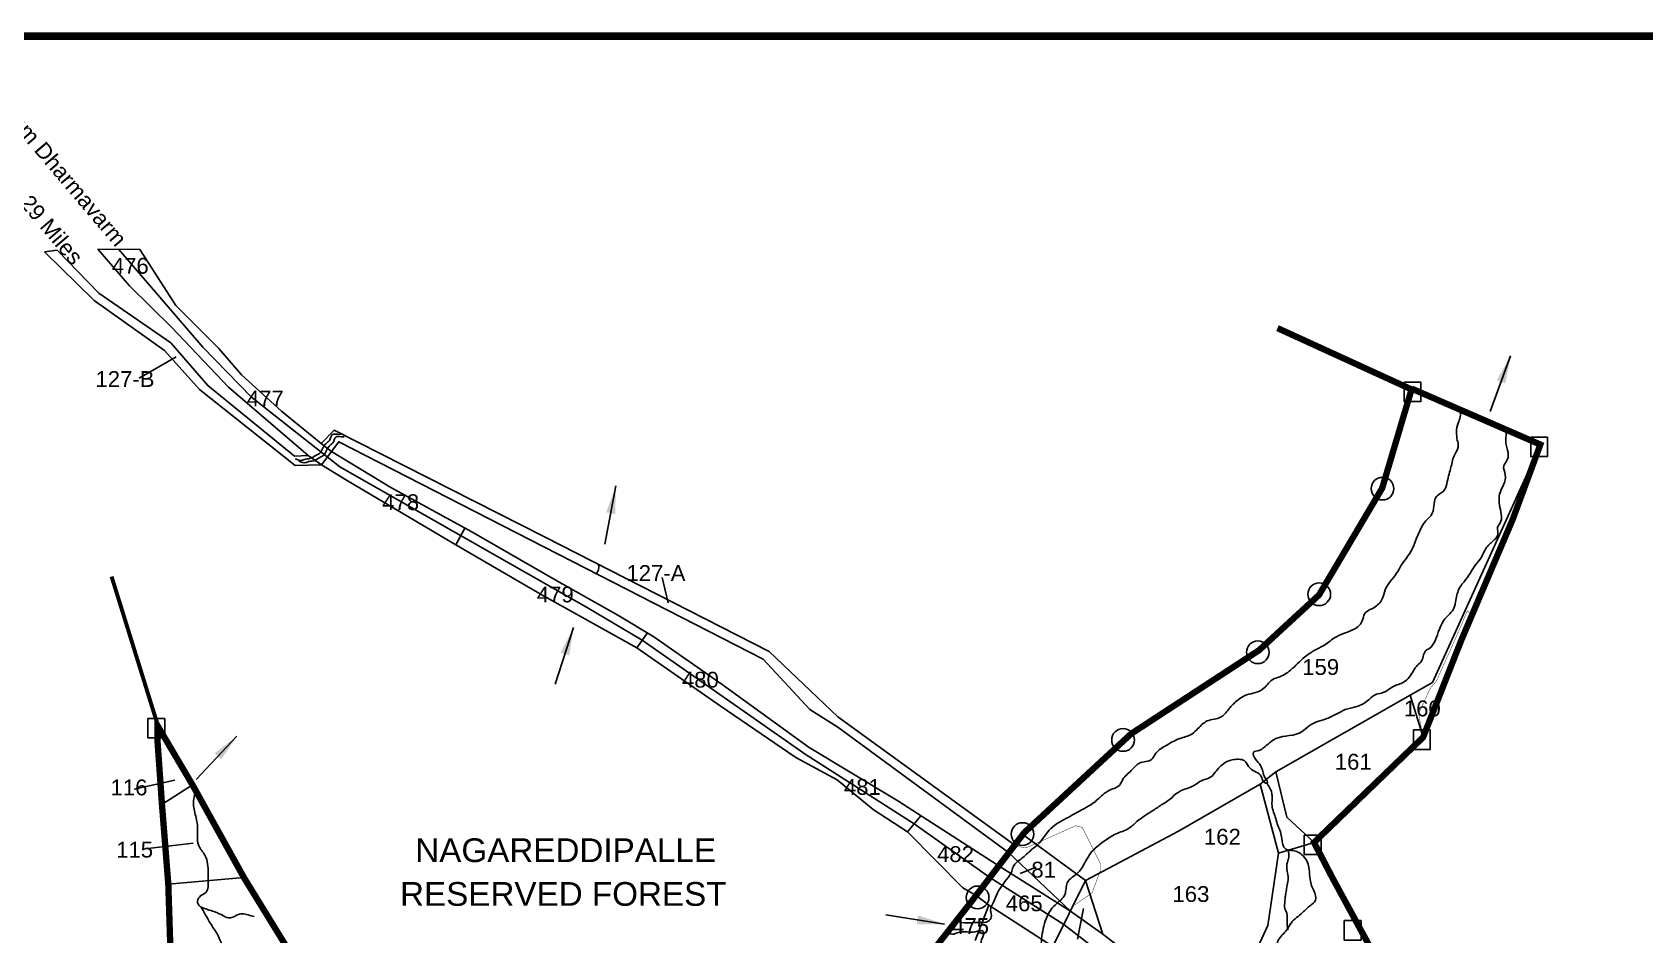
# Model space of a CAD drawing. Header units: feet. Extents: x 182083 to 187049, y 1571345 to 1577743.
# Drawn here: x 183350 to 185386, y 1576603 to 1577743 of the extents above; entities that cross this region are included whole.
import ezdxf
from ezdxf.enums import TextEntityAlignment as Align

# ---------------------------------------------------------------- set-up
doc = ezdxf.new("R2010")
doc.units = ezdxf.units.FT
doc.header["$LTSCALE"] = 15
doc.header["$MEASUREMENT"] = 0
doc.linetypes.add('ACAD_ISO02W100', pattern=[15, 12, -3])
doc.linetypes.add('HIDDEN2', pattern=[0.1875, 0.125, -0.0625])
for name, color, linetype in [('HILL', 223, 'Continuous'), ('PLOT', 7, 'Continuous'), ('PLOT NO', 7, 'Continuous'), ('ROADS', 6, 'ACAD_ISO02W100'), ('TANKS-STREAM', 4, 'Continuous'), ('TEXT', 1, 'Continuous'), ('VILLAGE STONES', 240, 'Continuous')]:
    doc.layers.add(name, color=color, linetype=linetype)
doc.layers.add('VILLAGE BOUNDRY', color=5, linetype='HIDDEN2', lineweight=100)
doc.styles.get("Standard").update_dxf_attribs({"font": 'arial.ttf'})
doc.linetypes.add('TRACKS', pattern='A,0.15,[130,ltypeshp.shx,S=0.25,R=0,X=0,Y=0],0.15', length=0.3)
doc.dimstyles.get("Standard").update_dxf_attribs({"dimtxt": 0.18, "dimasz": 35, "dimexe": 0.18, "dimexo": 0.0625, "dimgap": 0.09, "dimtad": 0, "dimtih": 1, "dimtoh": 1, "dimdec": 4, "dimzin": 0, "dimdsep": 46, "dimtxsty": 'Standard', "dimcen": 0.09, "dimadec": 0, "dimazin": 0, "dimtfac": 1, "dimtdec": 4, "dimtofl": 0, "dimtmove": 0, "dimatfit": 3, "dimfxl": 0, "dimtolj": 1, "dimtzin": 0, "dimarcsym": 0})

msp = doc.modelspace()

# ---------------------------------------------------------------- linework, layer by layer
at = {"layer": 'HILL', "color": 239, "linetype": 'TRACKS', "lineweight": -3, "ltscale": 1.5}
msp.add_lwpolyline([(183459.7, 1577468.8), (183565.7, 1577345.2), (183627, 1577282.3), (183738.5, 1577194.3), (184049.9, 1577017.2), (184120.4, 1576975.2), (184326.2, 1576831.5), (184463.8, 1576743.6), (184559.2, 1576675.7), (184652.5, 1576616.4), (184729.3, 1576556.9), (184771.7, 1576524.8), (184809.6, 1576481.4), (184875.1, 1576394.3), (184899.6, 1576361.7), (184932.9, 1576305.2), (184960.5, 1576257), (185025.9, 1576088.2), (185072.2, 1575978.6), (185111.1, 1575883.9), (185144.1, 1575824.3), (185239.3, 1575678.5), (185316.6, 1575561.5), (185413.9, 1575430.8)], dxfattribs=at)
at = {"layer": 'PLOT', "lineweight": -3}
for points in [[(183365.6, 1577465.6), (183381.8, 1577467.7), (183434.3, 1577413.7), (183525.1, 1577350.8), (183572, 1577296.8), (183681.3, 1577207.7), (183698.5, 1577208.4), (183598.3, 1577294.7), (183526.5, 1577370.1), (183473, 1577422.7), (183433.2, 1577469), (183486.2, 1577468.7), (183531.7, 1577397.9), (183585.7, 1577343.8), (183614.7, 1577310.5), (183665.1, 1577264.6), (183714.9, 1577223.6), (183731.6, 1577240.4), (183997, 1577106), (184280.7, 1576961.2), (184367.4, 1576878.8), (184590.6, 1576716.7)], [(184582.7, 1576707.2), (184367.3, 1576865.7), (184331.8, 1576887.7), (184273.2, 1576951.5), (183737.2, 1577226), (183715.5, 1577196.6), (183682.3, 1577195.9), (183561.6, 1577291.7), (183517.5, 1577341.1), (183428.7, 1577404.1), (183365.6, 1577465.6)], [(183531.9, 1577333.1), (183485.2, 1577306.2)], [(183714.9, 1577223.6), (183728.2, 1577213.8)], [(183698.5, 1577208.4), (183715.5, 1577196.6)], [(183728.2, 1577213.8), (183802.9, 1577168), (183904.5, 1577112.5), (184013.3, 1577049.8), (184089.5, 1577006.8), (184135.1, 1576979.8), (184221.3, 1576919.4), (184331.3, 1576839.7), (184442.9, 1576772.5), (184568.4, 1576691.6), (184660.9, 1576633.2), (184582.7, 1576707.2)], [(183884.9, 1577095.6), (183746.9, 1577177.5), (183715.5, 1577196.6)], [(184113.7, 1576965.9), (183992.8, 1577032.9), (183884.9, 1577095.6), (183896.5, 1577116.9)], [(184153.3, 1577022.7), (184145.4, 1577054.4)], [(184455.4, 1576733.6), (184411.8, 1576761.5), (184366.6, 1576799.1), (184314.4, 1576827.2), (184218.8, 1576892.5), (184113.7, 1576965.9), (184127.1, 1576984.6)], [(184541.9, 1576653.2), (184525, 1576662.9), (184455.4, 1576733.6), (184472.1, 1576753.7)], [(184597.7, 1576680.7), (184617.8, 1576688.6)], [(184660.9, 1576633.2), (184701.9, 1576604.1)], [(184677.5, 1576636.5), (184670, 1576597.8)]]:
    msp.add_lwpolyline(points, dxfattribs=at)
at = {"layer": 'PLOT'}
for points in [[(185254.2, 1577222.4), (185117.9, 1576922), (185089.8, 1576906), (185106.2, 1576852.8)], [(185089.8, 1576906), (184920.3, 1576809), (184934, 1576752), (184968.5, 1576720)], [(183514.1, 1576768), (183552.7, 1576792.6)], [(184900.5, 1576793.8), (184797.6, 1576734.3), (184730.1, 1576698.6), (184680.1, 1576671.9), (184701.9, 1576604.1), (184759.4, 1576560.2), (184775.2, 1576541.1), (184820.5, 1576487.9), (184855.6, 1576452.8)], [(184968.5, 1576720), (184923.8, 1576706.3), (184900.5, 1576793.8), (184920.3, 1576809)], [(184680.1, 1576671.9), (184600.7, 1576729.9)], [(184923.8, 1576706.3), (184910.3, 1576615), (184861.3, 1576509.4), (184855.6, 1576452.8), (184888.6, 1576403.3), (185017, 1576388.9), (185047.8, 1576384.1)], [(183522.1, 1576667.2), (183617.6, 1576675.6)], [(184638.7, 1576588.6), (184680.1, 1576671.9)], [(184540.8, 1576596.1), (184558.1, 1576640.8), (184541.9, 1576653.2)], [(184854.1, 1575964.5), (184817.2, 1576046.6), (184791.1, 1576100.2), (184746.9, 1576197.1), (184687, 1576328.7), (184667.6, 1576328.1), (184601.1, 1576513.8), (184632.2, 1576571.9), (184638.7, 1576588.6), (184558.1, 1576640.8)]]:
    msp.add_lwpolyline(points, dxfattribs=at)
at = {"layer": 'PLOT NO', "color": 5, "const_width": 10}
msp.add_lwpolyline([(182087.6, 1577738), (186952.4, 1577738), (186952.4, 1571950), (182087.6, 1571950)], close=True, dxfattribs=at)
at = {"layer": 'PLOT NO', "linetype": 'Continuous', "lineweight": -3}
for points in [[(183530.3, 1576798.7), (183479.1, 1576787.4)], [(183553.5, 1576719.1), (183488.9, 1576711.6)]]:
    msp.add_lwpolyline(points, dxfattribs=at)
at = {"layer": 'ROADS', "lineweight": -3, "ltscale": 0.1, "const_width": 0.5}
for points in [[(185106.2, 1576852.8), (185100.5, 1576882.5), (185115.2, 1576914.7), (185122.9, 1576923.5), (185151, 1576986.3), (185162, 1577012.6), (185167.6, 1577006.3)], [(184592.4, 1576715), (184605.5, 1576713.4), (184667.7, 1576741.1), (184676.1, 1576738.8), (184698.8, 1576693.3), (184699, 1576685.1), (184688.3, 1576656.4), (184666.5, 1576641.1)]]:
    msp.add_lwpolyline(points, dxfattribs=at)
at = {"layer": 'TANKS-STREAM', "lineweight": -3}
for points in [[(185150.8, 1577269.4), (185153.1, 1577257), (185150.4, 1577249.6), (185148.4, 1577237.8), (185149.4, 1577228.1), (185150.4, 1577219.1), (185146.1, 1577210), (185141.4, 1577194.1), (185136.7, 1577175.9), (185133, 1577164.9), (185122.2, 1577155.5), (185119.9, 1577144.4), (185116.2, 1577133), (185109.8, 1577126), (185092.2, 1577090.3), (185085.2, 1577079.1), (185078.7, 1577070), (185072.8, 1577059.8), (185064.8, 1577049.6), (185058.3, 1577038.9), (185054.6, 1577027.6), (185043.9, 1577016.4), (185032.6, 1577008.9), (185029.4, 1576999.7), (184996.1, 1576979.4), (184981.6, 1576969.2), (184968.7, 1576962.2), (184956.9, 1576954.2), (184938.7, 1576937.4), (184924.1, 1576928.7), (184916.9, 1576926.1), (184905.6, 1576915.2), (184894.7, 1576909.2), (184883.4, 1576906.2), (184869.5, 1576897.5), (184860.4, 1576887.7), (184850.6, 1576878), (184833.7, 1576873.4), (184822, 1576863.7), (184814.1, 1576856.9), (184799, 1576851.2), (184780.4, 1576841.6), (184768, 1576831.5), (184763.8, 1576825.1), (184748, 1576820.2), (184737.8, 1576810.8), (184726.5, 1576798.8), (184723.9, 1576793.5), (184710.4, 1576786), (184701.7, 1576780), (184689.3, 1576769.4), (184678.7, 1576763), (184664.4, 1576755.1), (184653.1, 1576749.1), (184634.2, 1576735.4), (184620.6, 1576718.1), (184612, 1576710.9), (184599.2, 1576699.6), (184589, 1576689.9), (184587.1, 1576683.8), (184582.2, 1576675.6), (184569, 1576656.4), (184563.8, 1576644.7), (184560, 1576634.6), (184561.1, 1576625.7), (184556.9, 1576620.4), (184546.8, 1576618.8), (184538.4, 1576618.8), (184530.7, 1576618.3), (184516.4, 1576620.7)], [(185212, 1577240.8), (185211.1, 1577222.1), (185212.8, 1577215.5), (185212.5, 1577203.3), (185208, 1577195.6), (185210, 1577184), (185202.8, 1577159.6), (185204.3, 1577137.4), (185204.3, 1577125.5), (185200.3, 1577117.5), (185200.3, 1577107.6), (185194.6, 1577100.8), (185185.5, 1577091.1), (185179.8, 1577080.3), (185172.7, 1577070.9), (185161, 1577053.1), (185152.2, 1577041.4), (185147.6, 1577026.1), (185145.1, 1577015.6), (185133.7, 1577002.2), (185123.1, 1576979.2), (185112.6, 1576964.1), (185110.6, 1576963.1), (185104.3, 1576949.1), (185099.2, 1576943.7), (185089, 1576929), (185081.6, 1576922.4), (185068.2, 1576916.7), (185055.9, 1576909.3), (185047.4, 1576907.1), (185038, 1576900.5), (185024.1, 1576892), (185011.3, 1576888.9), (184998.2, 1576882.9), (184984.5, 1576876.4), (184962.3, 1576867.3), (184953.5, 1576859.9), (184920.3, 1576851.1), (184904.9, 1576839.5), (184899.2, 1576836.1), (184892.1, 1576833.8), (184894.7, 1576825), (184900.9, 1576817.3), (184903.8, 1576809.6), (184906.6, 1576802), (184909.5, 1576794.8), (184905.8, 1576795.7), (184901.8, 1576803.7), (184887.8, 1576813.6), (184880.4, 1576823.3), (184873.6, 1576825), (184857.7, 1576821.6), (184845.2, 1576810.5), (184839.7, 1576803.9), (184824.4, 1576796.8), (184818.1, 1576792.6), (184802.2, 1576786), (184796.8, 1576783.2), (184786.8, 1576774.7), (184778.8, 1576769.3), (184766.6, 1576761.3), (184744.9, 1576746.3), (184734.1, 1576737.5), (184718.7, 1576731), (184702.7, 1576721), (184686.8, 1576706.8), (184680, 1576696), (184671.2, 1576682.4), (184656.9, 1576669), (184654, 1576654.3), (184641.5, 1576641), (184631.5, 1576626.5), (184627.3, 1576614.5), (184623.6, 1576588.7), (184618.1, 1576563.4), (184612.7, 1576552.6), (184608.5, 1576543.8), (184605.3, 1576535), (184600.8, 1576525.3), (184596.2, 1576512.6), (184596.2, 1576505.4), (184597.7, 1576494.4), (184604.5, 1576483.4), (184606.2, 1576472.1), (184609, 1576463.5), (184612.5, 1576452.4), (184615, 1576444.5), (184617.6, 1576429.7), (184618.4, 1576418), (184623.6, 1576407.8), (184626.7, 1576394.2), (184634.1, 1576385.4), (184639.8, 1576378.8), (184644.1, 1576363), (184649.5, 1576355.9), (184654.3, 1576343.1), (184656.9, 1576332.3), (184667.4, 1576313.8), (184674.3, 1576306.1), (184679.1, 1576299), (184687.3, 1576289.4), (184690.5, 1576284), (184695.9, 1576274.3), (184702.7, 1576261.9), (184707, 1576245.1), (184713.3, 1576231.8), (184719, 1576226.4), (184721, 1576221.3), (184722.1, 1576206.8), (184730.1, 1576197.7), (184736, 1576186), (184749.5, 1576163.3), (184762.6, 1576138.8), (184764, 1576124.6), (184771.1, 1576111.8), (184776.8, 1576099.3), (184779.6, 1576088.5), (184782.8, 1576082.8), (184793, 1576065.9), (184799.6, 1576055.1), (184805.8, 1576045.1), (184812.4, 1576035.5), (184816.9, 1576025.5), (184820.1, 1576017.6), (184824.6, 1576005.4), (184829.5, 1575991.7), (184834.6, 1575981.5), (184838.3, 1575974.1), (184848.6, 1575959.4), (184858, 1575947.5), (184865.4, 1575940.7), (184873.1, 1575930.7), (184878.5, 1575922.7), (184882.4, 1575915.1), (184887.3, 1575908.8), (184893.3, 1575903.7), (184901.2, 1575896.3), (184909.8, 1575881.5), (184924.6, 1575857.9), (184940.6, 1575827.8), (184945.1, 1575813.3), (184947.1, 1575803.7), (184944, 1575794.6), (184944, 1575785.8), (184951.7, 1575776.9), (184949.1, 1575764.1), (184948.3, 1575752.2), (184950.5, 1575727), (184954.2, 1575708.2), (184954.8, 1575697.7), (184956.2, 1575686.3), (184952, 1575680.9), (184947.1, 1575665), (184946.6, 1575657.9), (184949.7, 1575649.1), (184954, 1575636.6), (184950.8, 1575619.7), (184953.1, 1575613.7), (184957.6, 1575601.2), (184956.8, 1575582.4), (184956.5, 1575572.5), (184958.5, 1575549.5), (184959.7, 1575537.3), (184961.4, 1575526.5), (184965.1, 1575518.5), (184968.5, 1575509.4), (184969, 1575498.1), (184967.9, 1575489.5), (184973.6, 1575479), (184975, 1575473.6), (184976.4, 1575462), (184982.4, 1575448.9), (184988.1, 1575437.1), (184990.1, 1575425.7), (184991, 1575416.6), (184994.4, 1575405.3), (185000.7, 1575395.6), (185002.9, 1575389.1), (185011.5, 1575378), (185024.6, 1575342), (185026.9, 1575330.3), (185033.4, 1575316.1), (185036.9, 1575303.3), (185040, 1575294.2), (185045.4, 1575285.4), (185046.8, 1575269.9), (185051.1, 1575257.7), (185056.2, 1575250.3), (185060.5, 1575241.5), (185063.9, 1575231.3), (185066.8, 1575224.7), (185072.5, 1575216.5), (185079.3, 1575195.3), (185082.7, 1575185.6), (185087.8, 1575176.2), (185090.4, 1575169.1), (185094.4, 1575154.9), (185103.8, 1575147.2), (185107.2, 1575134.2), (185111.5, 1575118.4), (185115.2, 1575110.5), (185117.5, 1575097.9), (185122.9, 1575085.4), (185126.6, 1575078), (185128.3, 1575067.2), (185128.9, 1575059.3), (185128.6, 1575051.7), (185132.9, 1575043.8), (185134, 1575037.8), (185134.9, 1575027.3), (185142.8, 1575011.9), (185144.3, 1574999.7), (185144.5, 1574986.3), (185152.4, 1574944.2), (185156.7, 1574935.6), (185159.9, 1574915.6), (185166, 1574908.1), (185169.2, 1574892), (185172.4, 1574874.8), (185173.5, 1574866), (185182.5, 1574849.2), (185186.8, 1574836), (185190.4, 1574822.8), (185193.6, 1574806.7), (185198.9, 1574791.3), (185201.4, 1574780.6), (185204, 1574771.3), (185208.3, 1574756.8), (185212.9, 1574739.6), (185220.8, 1574727.8), (185226.5, 1574708.9), (185235.9, 1574694.6), (185247.7, 1574658.3), (185253.4, 1574651.5), (185256.6, 1574643.2), (185260.6, 1574627.9), (185269.2, 1574606.1), (185275.3, 1574599.6), (185279.9, 1574591.4), (185285.3, 1574577.1), (185294.6, 1574556.5), (185305, 1574545), (185309.7, 1574536.8), (185313.2, 1574530), (185320.8, 1574518.2), (185331.1, 1574500), (185338.3, 1574491.4), (185347.2, 1574483.9), (185354, 1574474.9), (185358.7, 1574463.9), (185370.9, 1574441.3), (185377.4, 1574428.9), (185386.3, 1574417.1), (185395.7, 1574404.6), (185399.9, 1574394.6), (185408.2, 1574385.7), (185416.4, 1574374.2), (185420.7, 1574362.1), (185426.8, 1574352), (185431.5, 1574347), (185447.2, 1574320.4), (185456.2, 1574300), (185461.6, 1574278.9), (185470.9, 1574262.8), (185482.3, 1574246.4), (185495.2, 1574223), (185508.1, 1574216.9), (185516.3, 1574201.5), (185522.4, 1574189.7), (185529.2, 1574179), (185546.1, 1574169), (185554.6, 1574160), (185567.9, 1574152.2), (185574, 1574145), (185603.1, 1574123.3), (185615.6, 1574111.2), (185626, 1574101.5), (185633.9, 1574093.3), (185636, 1574080.4), (185640.7, 1574073.6), (185647.5, 1574066.1), (185654.3, 1574056.1), (185659.3, 1574048.3), (185671.5, 1574039.7), (185684.8, 1574031.2), (185689.1, 1574021.9), (185693.7, 1574013.7), (185698.4, 1574004.8), (185707.3, 1573996.9), (185718.8, 1573989), (185730.2, 1573980.8), (185741.3, 1573970.1), (185748.5, 1573963.7), (185757.8, 1573954), (185765.7, 1573945.8), (185770.7, 1573936.1), (185818.9, 1573890.9), (185829.8, 1573873.8), (185845.3, 1573864.1), (185859.6, 1573856.6), (185873.3, 1573848.6), (185879.6, 1573842.9), (185889.3, 1573829.2), (185901.4, 1573813.2), (185915.1, 1573790.3), (185924.8, 1573776), (185943.1, 1573753.2), (185956.9, 1573737.2), (185972.3, 1573701.7), (185978.6, 1573689.7), (185986.1, 1573673.7), (185990.6, 1573662.9), (186013.6, 1573612.6), (186023.4, 1573586.3), (186034.2, 1573556.6), (186042.8, 1573538.3), (186048.6, 1573519.5), (186056.6, 1573500), (186077.2, 1573458.9), (186089.8, 1573411.1), (186096.7, 1573384.8), (186101.9, 1573368.2), (186120.8, 1573333.9), (186127, 1573313.3), (186133.3, 1573272.7), (186132.8, 1573251.6), (186137.4, 1573234.4), (186139.1, 1573218), (186156.3, 1573202.5)], [(185046.2, 1576378.1), (185041.2, 1576379.7), (185035.1, 1576382.2), (185028.2, 1576386.3), (185023, 1576393.3), (185018.5, 1576399.9), (185011.6, 1576407.6), (185002.1, 1576418.3), (184994.8, 1576420.6), (184980.7, 1576429.6), (184968.5, 1576435.8), (184958, 1576434.2), (184946, 1576432.8), (184938.7, 1576430.8), (184931.2, 1576426.9), (184924.2, 1576426.5), (184917.8, 1576426.5), (184911.7, 1576420.8), (184891.2, 1576421.8), (184880.6, 1576430), (184876.5, 1576437), (184867.2, 1576446.8), (184862.2, 1576452.2), (184860.8, 1576464), (184862.4, 1576469.9), (184863.1, 1576476.1), (184864.7, 1576483.8), (184871.8, 1576505.5), (184881.5, 1576518.5), (184894.7, 1576537.3), (184900.2, 1576548.6), (184906.5, 1576563.6), (184909.9, 1576572.2), (184917, 1576577.5), (184923.4, 1576596.5), (184934.1, 1576609.5), (184939.5, 1576618.1), (184954.1, 1576631.5), (184964.1, 1576640.6), (184968.9, 1576644.4), (184970.7, 1576650.5), (184965.4, 1576665.5), (184963.6, 1576673.2), (184962.3, 1576686.1), (184960.4, 1576694.7), (184954.8, 1576702.9), (184948.2, 1576707.7), (184941.6, 1576709.7), (184932.7, 1576711.7), (184927.9, 1576724.9), (184926.1, 1576733.5), (184922.7, 1576741.5), (184920.2, 1576750.1), (184915.5, 1576766.6), (184915.5, 1576774.2), (184915.5, 1576777.8), (184915, 1576783.3), (184913.1, 1576787.9), (184909.3, 1576794.5)], [(183557.2, 1576786.8), (183553.9, 1576768.3), (183557.2, 1576751.2), (183559.1, 1576738.6), (183560.6, 1576715.7), (183568.4, 1576703.8), (183572.4, 1576681.6), (183572.5, 1576671.7), (183569.9, 1576657.3), (183561.3, 1576651), (183559.1, 1576644.3), (183576.2, 1576633.9), (183589.5, 1576628.4), (183598, 1576624.7), (183609.2, 1576628.4), (183615.1, 1576629.9), (183622.9, 1576628.4), (183630.7, 1576626.5)], [(184936, 1576711), (184936.3, 1576709.3), (184936.5, 1576703.3), (184936.5, 1576701.1), (184934.9, 1576695.1), (184934, 1576690.4), (184934.2, 1576687.1), (184935.8, 1576672.6), (184934.2, 1576663.7), (184933, 1576656.3), (184932.1, 1576651.2), (184931.7, 1576645.4), (184931.2, 1576639.1), (184934.7, 1576627.8), (184934.4, 1576621.1), (184935.8, 1576609.7)], [(183563.2, 1576639.1), (183568.8, 1576629.1), (183574.3, 1576619.5), (183579.9, 1576610.6), (183584.3, 1576603.6), (183588.4, 1576594.7), (183595.1, 1576581.3), (183592.1, 1576571.4), (183587.7, 1576566.9), (183582.1, 1576558.8), (183570.6, 1576542.7), (183563.5, 1576527.5), (183561.7, 1576521.9), (183561.7, 1576512.7)], [(184506.7, 1576605.2), (184513.7, 1576604.4), (184518, 1576605.8), (184530.4, 1576607), (184540.8, 1576607), (184550.7, 1576607.7), (184551.5, 1576604.8), (184549.8, 1576599.7), (184548.2, 1576593.9), (184549.2, 1576588.2), (184546.6, 1576572.2), (184543.6, 1576563.3), (184543.3, 1576556), (184540.9, 1576549.3), (184537.6, 1576539.7), (184535.9, 1576529.1), (184533.6, 1576515.1), (184530, 1576504.8), (184529, 1576495.2), (184530.3, 1576489.2), (184533, 1576481.9), (184536.3, 1576449.2), (184539.3, 1576440.9), (184544.3, 1576431.9), (184546.3, 1576424.6), (184555.6, 1576391.4), (184559.2, 1576380.1), (184559.2, 1576371.8), (184564.2, 1576361.1), (184568.9, 1576346.8), (184571.9, 1576337.1), (184575.9, 1576327.2), (184579.2, 1576320.6), (184580.8, 1576314.6), (184583.2, 1576304.6), (184588.8, 1576297.6), (184600.5, 1576277.2), (184608.5, 1576257.9), (184613.8, 1576243.3), (184622.1, 1576229.4), (184627.7, 1576219.1), (184633.1, 1576208.5), (184638.7, 1576200.5), (184646.7, 1576190.2), (184666.6, 1576160.1), (184674.5, 1576143.4), (184678.3, 1576137.1), (184685.8, 1576122.1), (184693.3, 1576111.6), (184705.5, 1576097.4), (184716.8, 1576077), (184735.2, 1576049.4), (184743.9, 1576039.8), (184747.7, 1576026.9), (184754, 1576001.9), (184758.6, 1575984.8), (184766.6, 1575963.9), (184774.1, 1575948), (184772.4, 1575945.5), (184744.4, 1575947.2), (184734.8, 1575946.8), (184722.7, 1575947.2), (184711, 1575948.9), (184689.7, 1575946.8), (184676.3, 1575942.2), (184662.9, 1575935.5), (184661.6, 1575928.8), (184648.3, 1575916.3), (184640.3, 1575909.2), (184636.1, 1575903.4), (184636.5, 1575887.5), (184639.3, 1575872.1), (184643, 1575862.2), (184645.4, 1575853.8), (184649.6, 1575848), (184651.8, 1575844.5), (184653.1, 1575839.2), (184653.1, 1575832.8), (184651.6, 1575828.3), (184646.7, 1575824.8), (184643.6, 1575820.5), (184642.3, 1575816.3), (184633.3, 1575791.8), (184633.6, 1575784.8), (184632.1, 1575780.9), (184630.3, 1575777.4), (184630.2, 1575767.2), (184629.9, 1575762.7), (184627.4, 1575758.8), (184624.5, 1575749.7), (184623.4, 1575743.9), (184620.3, 1575739.2), (184615.6, 1575727), (184612.5, 1575720), (184606.8, 1575707.5), (184606.5, 1575699.3), (184604.7, 1575693.5), (184603.4, 1575682.6), (184602.6, 1575675.5), (184594.6, 1575652), (184583, 1575644.7), (184575.1, 1575627), (184569.1, 1575618.6), (184563.6, 1575612.9), (184550, 1575597.5), (184550.4, 1575579.8), (184552.4, 1575573.1), (184557.3, 1575565.4), (184560.6, 1575555), (184562.6, 1575547.1), (184564.6, 1575540.4), (184570.6, 1575528.6), (184574.6, 1575518.4), (184579.1, 1575508.9), (184582.2, 1575499.5), (184587.1, 1575493.6), (184595.6, 1575483.8), (184601.1, 1575478.1), (184607.6, 1575470.8), (184617.6, 1575463.2), (184627.4, 1575456.2), (184630.9, 1575454), (184637, 1575449.7), (184642.7, 1575444), (184650.2, 1575438.9), (184655.9, 1575434.3), (184659.4, 1575429.2), (184663.1, 1575422.9), (184665.1, 1575400.5), (184667.6, 1575394.4), (184669, 1575386.7), (184667.2, 1575374.5), (184667, 1575367.3), (184668.4, 1575362.4), (184669.6, 1575357.6), (184670.4, 1575354.5), (184670.8, 1575349.2), (184667.2, 1575339.5), (184665.9, 1575333.6), (184667.8, 1575329.3), (184669.8, 1575318.7), (184668.6, 1575302.5), (184668.6, 1575296), (184666.2, 1575289.5), (184662.7, 1575281.3), (184659.6, 1575271.6), (184657.6, 1575265.3), (184651.1, 1575247.2), (184647.4, 1575233.6), (184643.7, 1575223), (184639.9, 1575214.4), (184637.2, 1575208.1), (184629.1, 1575200.6), (184623.2, 1575194.1), (184619.7, 1575188.4), (184618.3, 1575184.4), (184616.4, 1575175), (184613, 1575165.9), (184605.4, 1575152.2), (184602, 1575143.9), (184598.9, 1575139.2), (184593.4, 1575136), (184586.9, 1575133.3), (184582.6, 1575127.8), (184577.5, 1575125.4), (184570.4, 1575123.1), (184565.1, 1575121.5), (184554.9, 1575118.5), (184548, 1575115), (184533.8, 1575107.1), (184527.5, 1575102.6), (184511.8, 1575103.7)]]:
    msp.add_spline(points, degree=3, dxfattribs=at)
at = {"layer": 'TANKS-STREAM', "linetype": 'Continuous', "lineweight": -3}
for points in [[(183682.3, 1577204.5), (183691.5, 1577202.6), (183693.1, 1577203.3), (183701.4, 1577205), (183706, 1577207.3), (183709, 1577209), (183713.9, 1577212.1), (183714.6, 1577212.8), (183717.9, 1577219.5), (183722.1, 1577224.6), (183725.5, 1577227.5), (183729.1, 1577234.9), (183735.8, 1577235.3), (183739.8, 1577235.3)], [(183686.7, 1577201.5), (183695.9, 1577199.6), (183697.5, 1577200.3), (183705.9, 1577202), (183710.4, 1577204.3), (183713.4, 1577206), (183718.3, 1577209.1), (183719, 1577209.8), (183722.4, 1577216.5), (183726.5, 1577221.6), (183729.9, 1577224.5), (183733.5, 1577231.9), (183740.2, 1577232.3), (183744.3, 1577232.3)], [(184062.3, 1577058.8), (184063.6, 1577061.1), (184064.7, 1577063.2), (184065.3, 1577065.1), (184065.6, 1577068.7), (184065.2, 1577070.7), (184065.2, 1577071.3)]]:
    msp.add_spline(points, degree=3, dxfattribs=at)
at = {"layer": 'VILLAGE BOUNDRY', "lineweight": -3, "ltscale": 25}
for points, const_width in [([(185093.1, 1577291.3), (184922.4, 1577369.4)], 8), ([(185091.9, 1577293), (185054.6, 1577167.5), (184974.8, 1577032.5), (184899.1, 1576962.7), (184737.6, 1576857.2), (184602.7, 1576732.4), (184537.3, 1576647.1), (184372.7, 1576437)], 8), ([(185417.8, 1575888.8), (185306.1, 1575989.7), (185195.5, 1576093.4), (185069.8, 1576177.3), (185043.6, 1576242.4), (185025.6, 1576287.5), (185018, 1576308.8), (185047.8, 1576384.1), (185093, 1576489), (184991.8, 1576675.2), (184968.5, 1576720), (185106.2, 1576852.8), (185154.6, 1576975.8), (185219.4, 1577128.1), (185254.2, 1577222.4), (185094.5, 1577291.8), (185091.9, 1577293)], 8), ([(183510.7, 1576862), (183450.5, 1577055.7)], 5), ([(183679.5, 1576575), (183617.6, 1576675.6), (183552.7, 1576792.6), (183508.6, 1576867.3), (183508.6, 1576846.2), (183514.1, 1576768), (183522.1, 1576667.2), (183525, 1576577.1)], 8)]:
    msp.add_lwpolyline(points, dxfattribs=dict(at, const_width=const_width))
at = {"layer": 'VILLAGE STONES', "lineweight": -3}
for points in [[(185082.2, 1577301.1), (185103.5, 1577301.1), (185103.5, 1577276.6), (185082.2, 1577276.6)], [(185242, 1577231.6), (185263.2, 1577231.6), (185263.2, 1577207.1), (185242, 1577207.1)], [(183496.4, 1576876.5), (183517.6, 1576876.5), (183517.6, 1576852), (183496.4, 1576852)], [(185093.9, 1576862), (185115.2, 1576862), (185115.2, 1576837.5), (185093.9, 1576837.5)], [(184956.2, 1576729.3), (184977.5, 1576729.3), (184977.5, 1576704.8), (184956.2, 1576704.8)], [(185006.6, 1576621.3), (185027.9, 1576621.3), (185027.9, 1576596.8), (185006.6, 1576596.8)]]:
    msp.add_lwpolyline(points, close=True, dxfattribs=at)
for centre in [(185054.9, 1577166.7), (184975.1, 1577033.3), (184897.5, 1576960.1), (184727.4, 1576849.4), (184600.5, 1576730.6), (184543.8, 1576650.6)]:
    msp.add_circle(centre, 14.3, dxfattribs=at)

# ---------------------------------------------------------------- texts
at = {"layer": 'PLOT NO', "linetype": 'Continuous', "lineweight": -3}
for s, p in [('From Dharmavarm 29 Miles', (183177, 1577711.5)), ('From Dharmavarm', (183304.4, 1577649.4))]:
    msp.add_text(s, height=20, rotation=310.2855, dxfattribs=at).set_placement(p)
at = {"layer": 'PLOT NO', "lineweight": -3}
for s, p in [('476', (183474.1, 1577448.1)), ('127-B', (183467.4, 1577305.1)), ('477', (183644.6, 1577280.6)), ('478', (183815.4, 1577149.6)), ('127-A', (184137.7, 1577060.2)), ('479', (184010.6, 1577033.1)), ('480', (184193.8, 1576925.5)), ('159', (184976.9, 1576941.5)), ('160', (185105.2, 1576889.2)), ('161', (185018, 1576821.9)), ('116', (183472.5, 1576789.5)), ('481', (184398.3, 1576790.1)), ('162', (184852.8, 1576727.2)), ('115', (183479.6, 1576710.9)), ('482', (184515.9, 1576705.3)), ('81', (184627.2, 1576685.6)), ('465', (184602.6, 1576643.1)), ('163', (184813.1, 1576654.9)), ('475', (184534.9, 1576614.4))]:
    msp.add_text(s, height=20, dxfattribs=at).set_placement(p, align=Align.MIDDLE_CENTER)
at = {"layer": 'TEXT', "color": 1, "lineweight": -3}
for s, p in [('NAGAREDDIPALLE', (183833.9, 1576695.2)), ('RESERVED FOREST', (183814.7, 1576640))]:
    msp.add_text(s, height=30, dxfattribs=at).set_placement(p)

# ---------------------------------------------------------------- leaders
at = {"layer": 'VILLAGE BOUNDRY', "linetype": 'Continuous', "lineweight": -3}
for points in [[(185216.7, 1577334.4), (185190.7, 1577264.1)], [(184087.2, 1577170.1), (184073, 1577096.5)], [(184033.7, 1576991.3), (184010.4, 1576920)], [(183608.7, 1576854.2), (183557.2, 1576799.6)], [(184502.2, 1576616.8), (184428.1, 1576628.7)]]:
    msp.add_leader(points, dimstyle='Standard', override={"dimgap": 0.09, "dimtad": 0}, dxfattribs=at)

doc.saveas('drawing.dxf')
